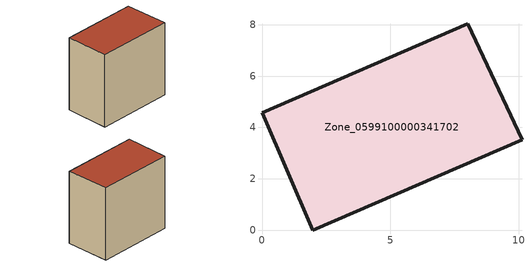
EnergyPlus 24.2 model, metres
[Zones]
Zone_0599100000341702
 floor ground (C_G): 10.13,3.52 1.98,0 0,4.58 8.02,8.04 z3.72
 wall outside (C_F): 10.13,3.52 8.02,8.04 0,4.58 1.98,0 10.13,3.52 z3.72:12.27
 roof outside (C_R): 1.98,0 10.13,3.52 8.02,8.04 0,4.58 z12.27
[BUILDING]
Pand.0599100000341702: North Axis=0; Terrain=City; Loads Convergence Tolerance Value=0.04; Temperature Convergence Tolerance Value=0.4; Solar Distribution=FullExterior; Maximum Number of Warmup Days=25; Minimum Number of Warmup Days=1
[Site:Location]
Rotterdam.The.Hague.AP_ZH_NLD Design_Conditions: Latitude=51.96; Longitude=4.45; Time Zone=1; Elevation=-4.5
[SITE:GROUNDTEMPERATURE:BUILDINGSURFACE]
18, 18, 18, 18, 18, 18, 18, 18, 18, 18, 18, 18
[MATERIAL] Thermal Absorptance=0.9; Solar Absorptance=0.7; Visible Absorptance=0.7
Name | Roughness | Thickness | Conductivity | Density | Specific Heat
G.TI.1992-2005 | MediumSmooth | 0.15 | 0.06 | 540 | 1210
F.TI.1992-2005 | Rough | 0.3 | 0.12 | 1920 | 840
R.TI.1992-2005 | MediumRough | 0.2 | 0.08 | 1500 | 1000
[CONSTRUCTION]
C_G: G.TI.1992-2005
C_F: F.TI.1992-2005
C_R: R.TI.1992-2005
[ZONE]
Zone_0599100000341702: Type=1; Multiplier=1; Ceiling Height=Autocalculate; Volume=Autocalculate; Floor Area=autocalculate; Part of Total Floor Area=Yes
[ZONEINFILTRATION:DESIGNFLOWRATE]
Infil_Zone_0599100000341702: Zone or ZoneList or Space or SpaceList=Zone_0599100000341702; Schedule=AlwaysOn; Design Flow Rate Calculation Method=Flow/Area; Flow Rate per Floor Area=0.0015; Constant Term Coefficient=1; Temperature Term Coefficient=0; Velocity Term Coefficient=0; Velocity Squared Term Coefficient=0
[HVACTEMPLATE:ZONE:IDEALLOADSAIRSYSTEM]
Zone_0599100000341702: Maximum Heating Supply Air Temperature=50; Minimum Cooling Supply Air Temperature=13; Maximum Heating Supply Air Humidity Ratio=0.0156; Minimum Cooling Supply Air Humidity Ratio=0.0077; Heating Limit=NoLimit; Cooling Limit=NoLimit; Dehumidification Control Type=ConstantSensibleHeatRatio; Cooling Sensible Heat Ratio=0.7; Dehumidification Setpoint=60; Humidification Control Type=None; Humidification Setpoint=30; Outdoor Air Method=None; Outdoor Air Flow Rate per Person=0.00944; Outdoor Air Flow Rate per Zone Floor Area=0; Outdoor Air Flow Rate per Zone=0; Demand Controlled Ventilation Type=None; Outdoor Air Economizer Type=NoEconomizer; Heat Recovery Type=None; Sensible Heat Recovery Effectiveness=0.7; Latent Heat Recovery Effectiveness=0.65
[ZONECONTROL:THERMOSTAT]
ThermostatControl_Zone_0599100000341702: Zone or ZoneList=Zone_0599100000341702; Control Type Schedule=DualSetpointControlType; Control 1=Thermostat_Zone_0599100000341702; Temperature Difference Between Cutout And Setpoint=0
[THERMOSTATSETPOINT:DUALSETPOINT]
Thermostat_Zone_0599100000341702: Heating Setpoint Temperature Schedule=HeatingSetpoint_Zone_0599100000341702; Cooling Setpoint Temperature Schedule=CoolingSetpoint_Zone_0599100000341702
[SCHEDULE:COMPACT]
HeatingSetpoint_Zone_0599100000341702: Through: 12/31, For: AllDays, Until: 24:00, 21
CoolingSetpoint_Zone_0599100000341702: Through: 12/31, For: AllDays, Until: 24:00, 24
DualSetpointControlType: Through: 12/31, For: AllDays, Until: 24:00, 4
AlwaysOn: Through: 12/31, For: AllDays, Until: 24:00, 1
